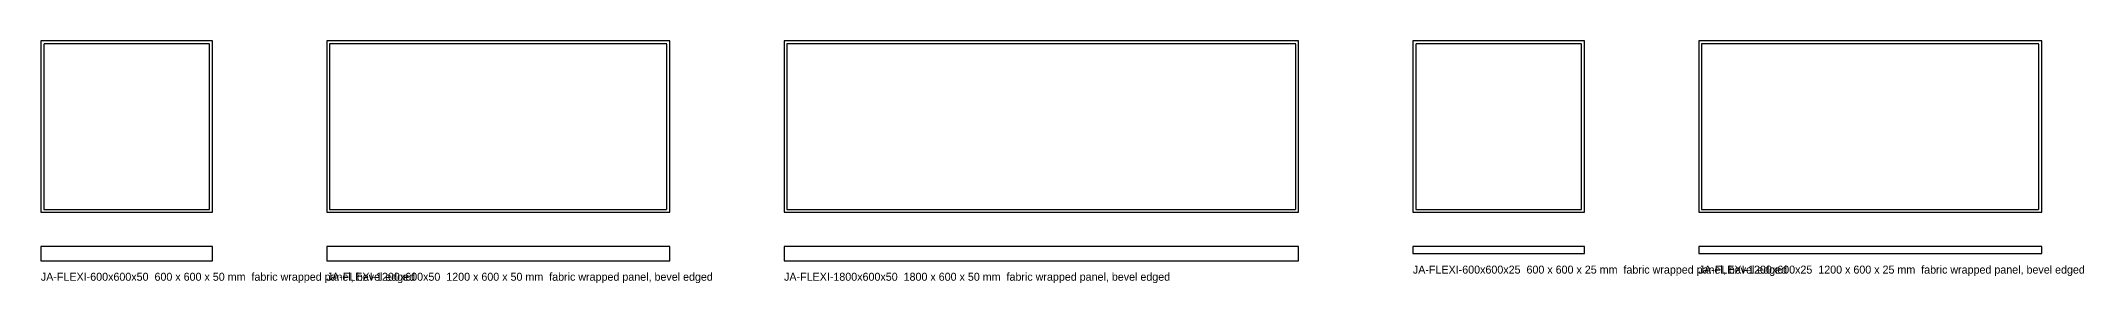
# Model space of a CAD drawing. Header units: millimetres. Extents: x 0 to 12702, y -298 to 600.
# Drawn here: x 0 to 7148, y -248 to 600 of the extents above; entities that cross this region are included whole.
import ezdxf

# ---------------------------------------------------------------- set-up
doc = ezdxf.new("R2010")
doc.units = ezdxf.units.MM
doc.linetypes.add('DASHED', pattern=[1.524, 1.27, -0.254])
for name, color, linetype in [('JA-BEVEL', 8, 'Continuous'), ('JA-PANEL', 7, 'Continuous'), ('JA-TEXT', 7, 'Continuous')]:
    doc.layers.add(name, color=color, linetype=linetype)

# ---------------------------------------------------------------- blocks, each defined once
blk = doc.blocks.new('JA-FLEXI-600x600x50')
at = {"layer": 'JA-BEVEL', "linetype": 'DASHED'}
blk.add_lwpolyline([(10, 10), (590, 10), (590, 590), (10, 590)], close=True, dxfattribs=at)
at = {"layer": 'JA-PANEL'}
for points in [[(0, 0), (600, 0), (600, 600), (0, 600)], [(0, -170), (600, -170), (600, -120), (0, -120)]]:
    blk.add_lwpolyline(points, close=True, dxfattribs=at)
at = {"layer": 'JA-TEXT'}
blk.add_text('JA-FLEXI-600x600x50  600 x 600 x 50 mm  fabric wrapped panel, bevel edged', height=28, dxfattribs=at).set_placement((0, -240))
blk = doc.blocks.new('JA-FLEXI-1200x600x50')
at = {"layer": 'JA-BEVEL', "linetype": 'DASHED'}
blk.add_lwpolyline([(10, 10), (1190, 10), (1190, 590), (10, 590)], close=True, dxfattribs=at)
at = {"layer": 'JA-PANEL'}
for points in [[(0, 0), (1200, 0), (1200, 600), (0, 600)], [(0, -170), (1200, -170), (1200, -120), (0, -120)]]:
    blk.add_lwpolyline(points, close=True, dxfattribs=at)
at = {"layer": 'JA-TEXT'}
blk.add_text('JA-FLEXI-1200x600x50  1200 x 600 x 50 mm  fabric wrapped panel, bevel edged', height=28, dxfattribs=at).set_placement((0, -240))
blk = doc.blocks.new('JA-FLEXI-1800x600x50')
at = {"layer": 'JA-BEVEL', "linetype": 'DASHED'}
blk.add_lwpolyline([(10, 10), (1790, 10), (1790, 590), (10, 590)], close=True, dxfattribs=at)
at = {"layer": 'JA-PANEL'}
for points in [[(0, 0), (1800, 0), (1800, 600), (0, 600)], [(0, -170), (1800, -170), (1800, -120), (0, -120)]]:
    blk.add_lwpolyline(points, close=True, dxfattribs=at)
at = {"layer": 'JA-TEXT'}
blk.add_text('JA-FLEXI-1800x600x50  1800 x 600 x 50 mm  fabric wrapped panel, bevel edged', height=28, dxfattribs=at).set_placement((0, -240))
blk = doc.blocks.new('JA-FLEXI-600x600x25')
at = {"layer": 'JA-BEVEL', "linetype": 'DASHED'}
blk.add_lwpolyline([(10, 10), (590, 10), (590, 590), (10, 590)], close=True, dxfattribs=at)
at = {"layer": 'JA-PANEL'}
for points in [[(0, 0), (600, 0), (600, 600), (0, 600)], [(0, -145), (600, -145), (600, -120), (0, -120)]]:
    blk.add_lwpolyline(points, close=True, dxfattribs=at)
at = {"layer": 'JA-TEXT'}
blk.add_text('JA-FLEXI-600x600x25  600 x 600 x 25 mm  fabric wrapped panel, bevel edged', height=28, dxfattribs=at).set_placement((0, -215))
blk = doc.blocks.new('JA-FLEXI-1200x600x25')
at = {"layer": 'JA-BEVEL', "linetype": 'DASHED'}
blk.add_lwpolyline([(10, 10), (1190, 10), (1190, 590), (10, 590)], close=True, dxfattribs=at)
at = {"layer": 'JA-PANEL'}
for points in [[(0, 0), (1200, 0), (1200, 600), (0, 600)], [(0, -145), (1200, -145), (1200, -120), (0, -120)]]:
    blk.add_lwpolyline(points, close=True, dxfattribs=at)
at = {"layer": 'JA-TEXT'}
blk.add_text('JA-FLEXI-1200x600x25  1200 x 600 x 25 mm  fabric wrapped panel, bevel edged', height=28, dxfattribs=at).set_placement((0, -215))

msp = doc.modelspace()

# ---------------------------------------------------------------- block references
for name, p in [('JA-FLEXI-600x600x50', (0, 0)), ('JA-FLEXI-1200x600x50', (1000, 0)), ('JA-FLEXI-1800x600x50', (2600, 0)), ('JA-FLEXI-600x600x25', (4800, 0)), ('JA-FLEXI-1200x600x25', (5800, 0))]:
    msp.add_blockref(name, p)

doc.saveas('drawing.dxf')
